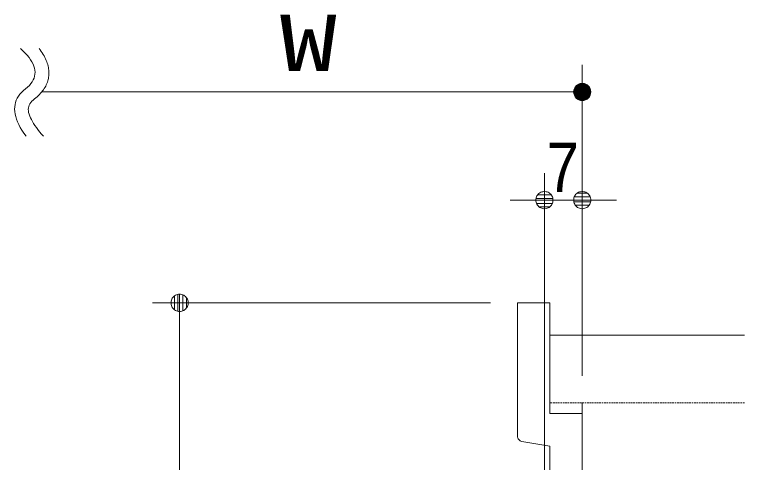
# Model space of a CAD drawing. Units: millimetres, scale not verified. Extents: x -6062 to 6062, y -3045 to 3045.
# Drawn here: x -2258 to -1718, y 1635 to 1966 of the extents above; entities that cross this region are included whole.
import ezdxf
from ezdxf.enums import TextEntityAlignment as Align

# ---------------------------------------------------------------- set-up
doc = ezdxf.new("R2010")
doc.units = ezdxf.units.MM
doc.header["$LTSCALE"] = 20
doc.linetypes.add('DASHED1', pattern=[1.8, 1.2, -0.6])
for name, color, linetype, lineweight in [('0-1_0', 7, 'Continuous', 9), ('0-2_2寸法-1', 7, 'Continuous', 9), ('0-3_2寸法-3', 7, 'Continuous', 9), ('0-4_3一般', 7, 'Continuous', 9)]:
    doc.layers.add(name, color=color, linetype=linetype, lineweight=lineweight)
doc.styles.add('ＭＳ ゴシック', font='')
doc.styles.add('ＭＳ Ｐゴシック', font='')
doc.styles.get('ＭＳ ゴシック').set_extended_font_data('MS Gothic')
doc.styles.get('ＭＳ Ｐゴシック').set_extended_font_data('MS PGothic')

# ---------------------------------------------------------------- blocks, each defined once
blk = doc.blocks.new('_Dot')
at = {"layer": '0-1_0'}
for p, q in [((-10, 0), (-20, 0)), ((9.78, 2), (-9.78, 2)), ((7.99, 6), (-7.99, 6)), ((9.16, -3.98), (-9.16, -3.98)), ((6, -7.98), (-6, -7.98))]:
    blk.add_line(p, q, dxfattribs=at)
for points in [[(10, 0), (9.92, 1.25), (9.69, 2.49), (9.3, 3.68), (8.76, 4.82), (8.09, 5.88), (7.29, 6.85), (6.37, 7.71), (5.36, 8.44), (4.26, 9.05), (3.09, 9.51), (1.87, 9.82), (0.63, 9.98), (-0.63, 9.98), (-1.87, 9.82), (-3.09, 9.51), (-4.26, 9.05), (-5.36, 8.44), (-6.37, 7.71), (-7.29, 6.85), (-8.09, 5.88), (-8.76, 4.82), (-9.3, 3.68), (-9.69, 2.49), (-9.92, 1.25), (-10, 0), (0, 0)], [(-10, 0), (-9.92, -1.25), (-9.69, -2.49), (-9.3, -3.68), (-8.76, -4.82), (-8.09, -5.88), (-7.29, -6.85), (-6.37, -7.71), (-5.36, -8.44), (-4.26, -9.05), (-3.09, -9.51), (-1.87, -9.82), (-0.63, -9.98), (0.63, -9.98), (1.87, -9.82), (3.09, -9.51), (4.26, -9.05), (5.36, -8.44), (6.37, -7.71), (7.29, -6.85), (8.09, -5.88), (8.76, -4.82), (9.3, -3.68), (9.69, -2.49), (9.92, -1.25), (10, 0), (0, 0)]]:
    blk.add_lwpolyline(points, close=True, dxfattribs=at)
blk = doc.blocks.new('グループ')
at = {"layer": '0-3_2寸法-3'}
blk.add_line((-9264, 37565.6), (-9232.1, 37520.9), dxfattribs=at)
for points in [[(-9316.6, 38820.9), (-9279.1, 38786.4), (-9245.2, 38752.5), (-9214.8, 38719), (-9187.9, 38686), (-9164.6, 38653.4), (-9144.8, 38621.4), (-9128.6, 38589.8), (-9115.9, 38558.7), (-9106.7, 38528), (-9101, 38497.8), (-9098.9, 38468.2), (-9100.3, 38438.9), (-9105.3, 38410.2), (-9113.8, 38381.9), (-9125.8, 38354.1), (-9141.3, 38326.8), (-9160.4, 38300), (-9183, 38273.6), (-9209.2, 38247.7), (-9238.8, 38222.3), (-9270, 38196.9), (-9297.9, 38170.5), (-9322.5, 38143), (-9343.9, 38114.6), (-9361.8, 38085.2), (-9376.5, 38054.7), (-9387.8, 38023.2), (-9395.8, 37990.7), (-9400.4, 37957.1), (-9401.8, 37922.6), (-9399.8, 37887), (-9394.5, 37850.4), (-9385.8, 37812.8), (-9373.8, 37774.2), (-9358.5, 37734.5), (-9339.9, 37693.8), (-9317.9, 37652.1), (-9292.7, 37609.4), (-9264, 37565.6)], [(-9040.3, 38820.9), (-9023, 38798.6), (-9006.8, 38776.4), (-8991.9, 38754.3), (-8978.1, 38732.3), (-8965.5, 38710.3), (-8954.1, 38688.4), (-8943.7, 38666.5), (-8934.4, 38644.9), (-8926, 38623.4), (-8918.6, 38602.1), (-8912.2, 38580.9), (-8906.7, 38559.9), (-8902.2, 38539.1), (-8898.7, 38518.4), (-8896.2, 38498), (-8894.6, 38477.6), (-8894, 38457.5), (-8894.3, 38437.5), (-8895.7, 38417.7), (-8898, 38398), (-8901.2, 38378.6), (-8905.5, 38359.2), (-8910.7, 38340.1), (-8916.9, 38321.1), (-8924, 38302.3), (-8932.2, 38283.7), (-8941.3, 38265.2), (-8951.3, 38246.9), (-8962.4, 38228.7), (-8974.4, 38210.7), (-8987.4, 38192.9), (-9001.3, 38175.3), (-9016.2, 38157.8), (-9032.1, 38140.5), (-9049, 38123.4), (-9066.8, 38106.4), (-9085.6, 38089.6), (-9105.4, 38073), (-9126.1, 38056.5)], [(-9126.1, 38056.5), (-9145.3, 38039.5), (-9161.5, 38021.6), (-9174.9, 38002.9), (-9185.4, 37983.2), (-9193, 37962.7), (-9197.7, 37941.3), (-9199.4, 37919), (-9198.3, 37895.8), (-9194.2, 37871.8), (-9187.3, 37846.8), (-9178, 37821.1), (-9166.7, 37794.5), (-9153.3, 37767.2), (-9138, 37739.1), (-9120.6, 37710.3), (-9101.2, 37680.7), (-9079.8, 37650.3), (-9056.4, 37619.1), (-9031, 37587.1), (-9003.6, 37554.4), (-8974.2, 37520.9)]]:
    blk.add_lwpolyline(points, dxfattribs=at)
blk = doc.blocks.new('グループ-1')
at = {"layer": '0-3_2寸法-3'}
for p, q in [((-1000, 36976.9), (-1000, 38576.9)), ((-889.9, 38239.8), (-1110.1, 38239.8)), ((-892.3, 38243.8), (-1107.7, 38243.8)), ((-894.8, 38247.8), (-1105.2, 38247.8)), ((-897.3, 38251.8), (-1102.7, 38251.8)), ((-900.7, 38255.8), (-1099.3, 38255.8)), ((-904.1, 38259.8), (-1095.9, 38259.8)), ((-907.5, 38263.8), (-1092.5, 38263.8)), ((-911.3, 38267.8), (-1088.7, 38267.8)), ((-915.9, 38271.8), (-1084.1, 38271.8)), ((-920.6, 38275.8), (-1079.4, 38275.8)), ((-925.3, 38279.8), (-1074.7, 38279.8)), ((-931.9, 38283.8), (-1068.1, 38283.8)), ((-938.4, 38287.8), (-1061.6, 38287.8)), ((-946.2, 38291.8), (-1053.8, 38291.8)), ((-955.8, 38295.8), (-1044.2, 38295.8)), ((-968.9, 38299.8), (-1031.1, 38299.8)), ((-996.8, 38303.8), (-1003.2, 38303.8)), ((-9000, 38176.9), (-1000, 38176.9)), ((-873, 38175.8), (-1127, 38175.8)), ((-873.1, 38179.8), (-1126.9, 38179.8)), ((-873.3, 38171.8), (-1126.7, 38171.8)), ((-873.4, 38183.8), (-1126.6, 38183.8)), ((-873.6, 38167.8), (-1126.4, 38167.8)), ((-873.7, 38187.8), (-1126.3, 38187.8)), ((-873.9, 38163.8), (-1126.1, 38163.8)), ((-874, 38191.8), (-1126, 38191.8)), ((-874.2, 38159.8), (-1125.8, 38159.8)), ((-874.4, 38195.8), (-1125.6, 38195.8)), ((-874.7, 38155.8), (-1125.3, 38155.8)), ((-875.2, 38199.8), (-1124.8, 38199.8)), ((-875.7, 38151.8), (-1124.3, 38151.8)), ((-876.1, 38203.8), (-1123.9, 38203.8)), ((-876.7, 38147.8), (-1123.3, 38147.8)), ((-877.1, 38207.8), (-1122.9, 38207.8)), ((-877.6, 38143.8), (-1122.4, 38143.8)), ((-878, 38211.8), (-1122, 38211.8)), ((-878.6, 38139.8), (-1121.4, 38139.8)), ((-879, 38215.8), (-1121, 38215.8)), ((-879.9, 38135.8), (-1120.1, 38135.8)), ((-880.6, 38219.8), (-1119.4, 38219.8)), ((-881.5, 38131.8), (-1118.5, 38131.8)), ((-882.2, 38223.8), (-1117.8, 38223.8)), ((-883.9, 38227.8), (-1116.1, 38227.8)), ((-885.6, 38231.8), (-1114.4, 38231.8)), ((-887.4, 38235.8), (-1112.6, 38235.8)), ((-883.2, 38127.8), (-1116.8, 38127.8)), ((-884.8, 38123.8), (-1115.2, 38123.8)), ((-886.5, 38119.8), (-1113.5, 38119.8)), ((-888.8, 38115.8), (-1111.2, 38115.8)), ((-891.3, 38111.8), (-1108.7, 38111.8)), ((-893.7, 38107.8), (-1106.3, 38107.8)), ((-896.2, 38103.8), (-1103.8, 38103.8)), ((-899.2, 38099.8), (-1100.8, 38099.8)), ((-902.6, 38095.8), (-1097.4, 38095.8)), ((-906, 38091.8), (-1094, 38091.8)), ((-909.5, 38087.8), (-1090.5, 38087.8)), ((-913.9, 38083.8), (-1086.1, 38083.8)), ((-918.6, 38079.8), (-1081.4, 38079.8)), ((-923.3, 38075.8), (-1076.7, 38075.8)), ((-929, 38071.8), (-1071, 38071.8)), ((-935.5, 38067.8), (-1064.5, 38067.8)), ((-942.1, 38063.8), (-1057.9, 38063.8)), ((-951.6, 38059.8), (-1048.4, 38059.8)), ((-961.6, 38055.8), (-1038.4, 38055.8)), ((-978.3, 38051.8), (-1021.7, 38051.8))]:
    blk.add_line(p, q, dxfattribs=at)
blk.add_circle((-1000, 38176.9), 127.1, dxfattribs=at)
blk.add_circle((-1000, 38176.9), 127.1, dxfattribs=at)
blk.add_blockref('グループ', (0, 0), dxfattribs=at)
at = {"layer": '0-3_2寸法-3', "style": 'ＭＳ ゴシック', "width": 1.5}
blk.add_text('W', height=836.9, dxfattribs=at).set_placement((-5480.9, 38233.7), align=Align.BOTTOM_LEFT)
blk = doc.blocks.new('グループ-31')
at = {"layer": '0-4_3一般'}
for p, q in [((-1960, 33084.7), (-1960, 35056.9)), ((1400, 34576.9), (-1480, 34576.9)), ((-1000, 33576.9), (-1000, 25176.9)), ((-1000, 33416.9), (-1480, 33416.9)), ((-1000, 32296.9), (-1000, 33416.9)), ((-1893.2, 33005.7), (-1480, 32936.9)), ((-1480, 31552.9), (-1480, 32936.9))]:
    blk.add_line(p, q, dxfattribs=at)
at = {"layer": '0-4_3一般', "linetype": 'DASHED1'}
blk.add_line((1400, 33576.9), (-1480, 33576.9), dxfattribs=at)
at = {"layer": '0-4_3一般'}
blk.add_lwpolyline([(-1480, 33416.9), (-1480, 35056.9), (-1960, 35056.9)], dxfattribs=at)
for start, end in [(180, 220.26884), (220.26884, 260.53768)]:
    blk.add_arc((-1880, 33084.7), 80, start, end, dxfattribs=at)

msp = doc.modelspace()

# ---------------------------------------------------------------- linework, layer by layer
at = {"layer": '0-2_2寸法-1'}
for p, q in [((-1865.5, 1467.64), (-1865.5, 1848.84)), ((-1837.5, 1698.84), (-1837.5, 1848.84)), ((-1878.21, 1828.84), (-1890.92, 1828.84)), ((-1865.5, 1828.84), (-1837.5, 1828.84)), ((-1824.79, 1828.84), (-1812.08, 1828.84)), ((-1905.5, 1752.84), (-2155.5, 1752.84)), ((-2135.5, 1740.13), (-2135.5, 1197.56))]:
    msp.add_line(p, q, dxfattribs=at)

# ---------------------------------------------------------------- block references
at = {"layer": '0-2_2寸法-1', "xscale": 0.6356201, "yscale": 0.6356201}
msp.add_blockref('_Dot', (-1865.5, 1828.84), dxfattribs=at)
for p, rotation in [((-1837.5, 1828.84), 180), ((-2135.5, 1752.84), 90)]:
    msp.add_blockref('_Dot', p, dxfattribs=dict(at, rotation=rotation))
at = {"layer": '0-3_2寸法-3', "xscale": 0.05, "yscale": 0.05}
msp.add_blockref('グループ-1', (-1787.5, 0), dxfattribs=at)
at = {"layer": '0-4_3一般', "xscale": 0.05, "yscale": 0.05}
msp.add_blockref('グループ-31', (-1787.5, 0), dxfattribs=at)

# ---------------------------------------------------------------- texts
at = {"layer": '0-2_2寸法-1', "style": 'ＭＳ Ｐゴシック', "width": 0.9}
msp.add_text('7', height=36.66, dxfattribs=at).set_placement((-1863.9, 1823.79), align=Align.BOTTOM_LEFT)

doc.saveas('drawing.dxf')
